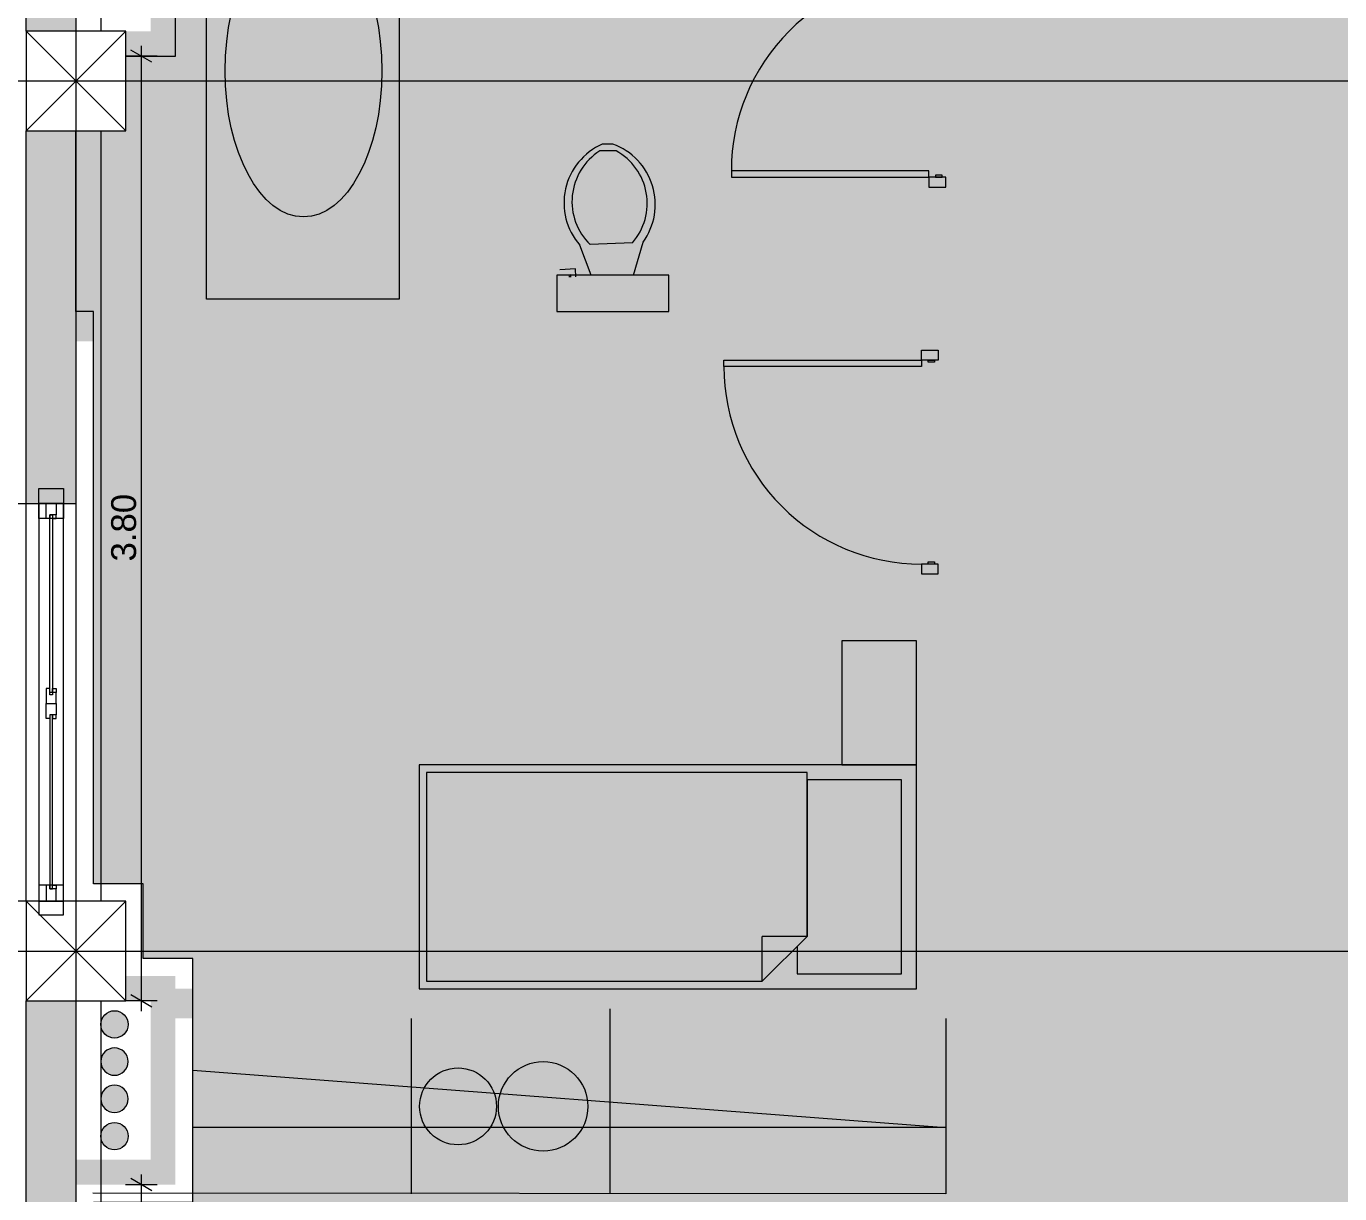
# Model space of a CAD drawing. Header units: millimetres. Extents: x 475616349 to 476941521, y 4620115302 to 4621446928.
# Drawn here: x 476497538 to 476502821, y 4620522329 to 4620527026 of the extents above; entities that cross this region are included whole.
import ezdxf

# ---------------------------------------------------------------- set-up
doc = ezdxf.new("R2010")
doc.units = ezdxf.units.MM
doc.header["$MEASUREMENT"] = 0
for name, color, linetype, lineweight in [('0_Pen_No__7_Pen_No__7_Pen_No__7', 7, 'Continuous', 0), ('2D Drafting - General_Pen_No__1_Pen_No__7', 7, 'Continuous', 0), ('2D Drafting - General_Pen_No__250_Pen_No__7_Pen_No__7', 7, 'Continuous', 0), ('2D Drafting - General_Pen_No__7_Pen_No__7_Pen_No__7', 7, 'Continuous', 0), ('Doors_Pen_No__7_Pen_No__7_Pen_No__7', 7, 'Continuous', 0), ('G-Anno-Nplt_Pen_No__151', 151, 'Continuous', 0), ('G-Anno-Nplt_Pen_No__4', 7, 'Continuous', 0), ('kar-panjara_Pen_No__7_Pen_No__7_Pen_No__7', 7, 'Continuous', 0), ('New_0_Pen_No__7', 7, 'Continuous', 0), ('New_R03_Nakveti_Pen_No__4', 7, 'Continuous', 0), ('New_reg_nak_Pen_No__7', 7, 'Continuous', 0), ('New_zoma_Pen_No__4', 7, 'Continuous', 0), ('New_zoma_Pen_No__7', 7, 'Continuous', 0), ('shaxtebi da milebi_Pen_No__1_Pen_No__1_Pen_No__1', 1, 'Continuous', 0), ('shaxtebi da milebi_Pen_No__5_Pen_No__5_Pen_No__5', 5, 'Continuous', 0), ('zoma_Pen_No__142', 142, 'Continuous', 0), ('zoma_Pen_No__5_Pen_No__5', 5, 'Continuous', 0)]:
    doc.layers.add(name, color=color, linetype=linetype, lineweight=lineweight)
for name, color, linetype in [('New_R03_Nakveti', 7, 'Continuous'), ('New_zoma', 7, 'Continuous'), ('zoma', 7, 'Continuous')]:
    doc.layers.add(name, color=color, linetype=linetype)
doc.layers.add('shaxtebi da milebi_Pen_No__5_Pen_No__5_Pen_No__252', color=7, linetype='Continuous', lineweight=0, true_color=0x666666)
doc.styles.add('GENERATED_STYLE_1', font='arial.ttf')
doc.styles.add('GENERATED_STYLE_2', font='arial.ttf')
doc.dimstyles.new('GENERATED_STYLE__19', dxfattribs={"dimtxt": 100, "dimasz": 64.421331, "dimexe": 0.18, "dimexo": 3, "dimgap": 0.09, "dimtad": 1, "dimlfac": 0.001, "dimzin": 0, "dimdsep": 46, "dimtxsty": 'GENERATED_STYLE_1', "dimblk": 'ARROWHEAD_2', "dimblk1": 'ARROWHEAD_2', "dimblk2": 'ARROWHEAD_2', "dimcen": 0.09, "dimclrd": 7, "dimclre": 7, "dimclrt": 7, "dimadec": 0, "dimazin": 0, "dimtfac": 1, "dimtdec": 4, "dimtmove": 0, "dimatfit": 3, "dimfxl": 1, "dimtolj": 1, "dimtzin": 0, "dimarcsym": 0})
doc.dimstyles.new('GENERATED_STYLE__2', dxfattribs={"dimtxt": 200, "dimasz": 64.421331, "dimexe": 0.18, "dimexo": 3, "dimgap": 0.09, "dimtad": 1, "dimlfac": 0.001, "dimzin": 0, "dimdsep": 46, "dimtxsty": 'GENERATED_STYLE_2', "dimblk": 'ARROWHEAD_2', "dimblk1": 'ARROWHEAD_2', "dimblk2": 'ARROWHEAD_2', "dimcen": 0.09, "dimclrd": 142, "dimclre": 142, "dimclrt": 142, "dimadec": 0, "dimazin": 0, "dimtfac": 1, "dimtdec": 4, "dimtmove": 0, "dimatfit": 3, "dimfxl": 1, "dimtolj": 1, "dimtzin": 0, "dimarcsym": 0})

# ---------------------------------------------------------------- blocks, each defined once
blk = doc.blocks.new('Bed Layout 23_3')
at = {"layer": 'New_R03_Nakveti_Pen_No__4', "color": 7, "linetype": 'Continuous', "lineweight": 0}
for p, q in [((-450, 0), (-950, 0)), ((-950, 0), (-950, -300)), ((-450, -300), (-450, 0)), ((450, 0), (-450, 0)), ((-450, 0), (-450, -2000)), ((450, -2000), (450, 0)), ((-950, -300), (-450, -300)), ((240, -440), (240, -620)), ((420, -620), (240, -620)), ((-450, -2000), (450, -2000))]:
    blk.add_line(p, q, dxfattribs=at)
at = {"layer": 'New_R03_Nakveti_Pen_No__4', "color": 7, "linetype": 'Continuous', "lineweight": 0, "flags": 128}
for points in [[(240, -440), (280, -480), (390, -480), (390, -60), (-390, -60), (-390, -440)], [(-420, -1970), (420, -1970), (420, -620), (240, -440), (-420, -440)]]:
    blk.add_lwpolyline(points, close=True, dxfattribs=at)
blk = doc.blocks.new('*D1467', base_point=(476577134.1, 4620325125.7))
at = {"layer": 'zoma_Pen_No__142', "color": 142, "linetype": 'Continuous', "lineweight": 0, "transparency": 16777216}
for p, q in [((476496328.7, 4620533681.3), (476496243.9, 4620533730.2)), ((476496286.3, 4620533747.2), (476496286.3, 4620533705.7)), ((476496222.7, 4620533705.7), (476496349.9, 4620533705.7)), ((476496286.3, 4620533705.7), (476496286.3, 4620526805.7)), ((476496222.7, 4620526805.7), (476496349.9, 4620526805.7)), ((476496328.7, 4620526781.3), (476496243.9, 4620526830.2))]:
    blk.add_line(p, q, dxfattribs=at)
at = {"layer": 'zoma_Pen_No__142', "color": 142, "lineweight": 0, "transparency": 16777216, "insert": (476496246.3, 4620529989.7), "char_height": 200, "attachment_point": 7, "rotation": 90, "style": 'GENERATED_STYLE_2'}
blk.add_mtext('\\A1;{\\pql;\\fArial CYR|b0|i0|c204|p34;6.90}', dxfattribs=at)
blk = doc.blocks.new('ARROWHEAD_2')
at = {"color": 0, "linetype": 'Continuous', "lineweight": 0}
for p, q in [((0, 0), (-1, 0)), ((-0.378, -0.655), (0.378, 0.655))]:
    blk.add_line(p, q, dxfattribs=at)
blk = doc.blocks.new('*D1468', base_point=(476577134.1, 4620325125.7))
at = {"layer": 'zoma_Pen_No__142', "color": 142, "linetype": 'Continuous', "lineweight": 0, "transparency": 16777216}
for p, q in [((476496222.7, 4620526805.7), (476496349.9, 4620526805.7)), ((476496328.7, 4620526781.3), (476496243.9, 4620526830.2)), ((476496286.3, 4620526805.7), (476496286.3, 4620523305.7)), ((476496328.7, 4620523281.3), (476496243.9, 4620523330.2)), ((476496222.7, 4620523305.7), (476496349.9, 4620523305.7))]:
    blk.add_line(p, q, dxfattribs=at)
at = {"layer": 'zoma_Pen_No__142', "color": 142, "lineweight": 0, "transparency": 16777216, "insert": (476496246.3, 4620524789.7), "char_height": 200, "attachment_point": 7, "rotation": 90, "style": 'GENERATED_STYLE_2'}
blk.add_mtext('\\A1;{\\pql;\\fArial CYR|b0|i0|c204|p34;3.50}', dxfattribs=at)
blk = doc.blocks.new('*D1494', base_point=(476577134.1, 4620325125.7))
at = {"layer": 'zoma_Pen_No__142', "color": 142, "linetype": 'Continuous', "lineweight": 0, "transparency": 16777216}
for p, q in [((476495885.2, 4620533881.2), (476495800.5, 4620533930.2)), ((476495842.8, 4620533947.2), (476495842.8, 4620533905.7)), ((476495779.3, 4620533905.7), (476495906.4, 4620533905.7)), ((476495842.8, 4620533905.7), (476495842.9, 4620533505.7)), ((476495885.2, 4620533481.2), (476495800.5, 4620533530.2)), ((476495779.3, 4620533505.7), (476495906.4, 4620533505.7)), ((476495842.9, 4620533505.7), (476495842.9, 4620527005.7))]:
    blk.add_line(p, q, dxfattribs=at)
at = {"layer": 'zoma_Pen_No__142', "color": 142, "lineweight": 0, "transparency": 16777216, "insert": (476495802.8, 4620533930.2), "char_height": 200, "attachment_point": 7, "rotation": 90.0005, "style": 'GENERATED_STYLE_2'}
blk.add_mtext('\\A1;{\\pql;\\fArial CYR|b0|i0|c204|p34;0.40}', dxfattribs=at)
blk = doc.blocks.new('*D1495', base_point=(476577134.1, 4620325125.7))
at = {"layer": 'zoma_Pen_No__142', "color": 142, "linetype": 'Continuous', "lineweight": 0, "transparency": 16777216}
for p, q in [((476495885.2, 4620533481.2), (476495800.5, 4620533530.2)), ((476495842.9, 4620533505.7), (476495842.9, 4620527005.7)), ((476495885.3, 4620526981.2), (476495800.5, 4620527030.2))]:
    blk.add_line(p, q, dxfattribs=at)
at = {"layer": 'zoma_Pen_No__142', "color": 142, "lineweight": 0, "transparency": 16777216, "char_height": 200, "attachment_point": 7, "rotation": 90.0005, "style": 'GENERATED_STYLE_2'}
for s, insert in [('\\A1;{\\pql;\\fArial CYR|b0|i0|c204|p34;6.50}', (476495802.9, 4620529989.6)), ('\\A1;{\\pql;\\fArial CYR|b0|i0|c204|p34;0.40}', (476495802.9, 4620527030.2))]:
    blk.add_mtext(s, dxfattribs=dict(at, insert=insert))
blk = doc.blocks.new('*D1496', base_point=(476577134.1, 4620325125.7))
at = {"layer": 'zoma_Pen_No__142', "color": 142, "linetype": 'Continuous', "lineweight": 0, "transparency": 16777216}
for p, q in [((476495842.9, 4620533505.7), (476495842.9, 4620527005.7)), ((476495885.3, 4620526981.2), (476495800.5, 4620527030.2)), ((476495779.3, 4620527005.7), (476495906.5, 4620527005.7)), ((476495842.9, 4620527005.7), (476495842.9, 4620526605.7)), ((476495885.3, 4620526581.2), (476495800.5, 4620526630.2))]:
    blk.add_line(p, q, dxfattribs=at)
blk = doc.blocks.new('*D1497', base_point=(476577134.1, 4620325125.7))
at = {"layer": 'zoma_Pen_No__142', "color": 142, "linetype": 'Continuous', "lineweight": 0, "transparency": 16777216}
for p, q in [((476495842.9, 4620527005.7), (476495842.9, 4620526605.7)), ((476495779.3, 4620526605.7), (476495906.5, 4620526605.7)), ((476495885.3, 4620526581.2), (476495800.5, 4620526630.2)), ((476495842.9, 4620526605.7), (476495842.9, 4620523505.7)), ((476495885.3, 4620523481.2), (476495800.6, 4620523530.2)), ((476495779.4, 4620523505.7), (476495906.5, 4620523505.7)), ((476495842.9, 4620523505.7), (476495842.9, 4620523105.7))]:
    blk.add_line(p, q, dxfattribs=at)
at = {"layer": 'zoma_Pen_No__142', "color": 142, "lineweight": 0, "transparency": 16777216, "char_height": 200, "attachment_point": 7, "rotation": 90.0005, "style": 'GENERATED_STYLE_2'}
for s, insert in [('\\A1;{\\pql;\\fArial CYR|b0|i0|c204|p34;3.10}', (476495802.9, 4620524789.6)), ('\\A1;{\\pql;\\fArial CYR|b0|i0|c204|p34;0.40}', (476495802.9, 4620523530.2))]:
    blk.add_mtext(s, dxfattribs=dict(at, insert=insert))
blk = doc.blocks.new('*D1498', base_point=(476577134.1, 4620325125.7))
at = {"layer": 'zoma_Pen_No__142', "color": 142, "linetype": 'Continuous', "lineweight": 0, "transparency": 16777216}
for p, q in [((476495885.3, 4620523481.2), (476495800.6, 4620523530.2)), ((476495842.9, 4620523505.7), (476495842.9, 4620523105.7)), ((476495779.4, 4620523105.7), (476495906.5, 4620523105.7)), ((476495885.3, 4620523081.2), (476495800.6, 4620523130.2)), ((476495842.9, 4620523105.7), (476495843, 4620516605.7))]:
    blk.add_line(p, q, dxfattribs=at)
blk = doc.blocks.new('*D1499', base_point=(476577134.1, 4620325125.7))
at = {"layer": 'zoma_Pen_No__142', "color": 142, "linetype": 'Continuous', "lineweight": 0, "transparency": 16777216}
for p, q in [((476495885.3, 4620523081.2), (476495800.6, 4620523130.2)), ((476495842.9, 4620523105.7), (476495843, 4620516605.7))]:
    blk.add_line(p, q, dxfattribs=at)
blk = doc.blocks.new('*D1500', base_point=(476577134.1, 4620325125.7))
at = {"layer": 'zoma_Pen_No__142', "color": 142, "linetype": 'Continuous', "lineweight": 0, "transparency": 16777216}
for p, q in [((476495885.3, 4620523081.2), (476495800.6, 4620523130.2)), ((476495842.9, 4620523105.7), (476495843, 4620516605.7)), ((476495779.4, 4620516605.7), (476495906.6, 4620516605.7)), ((476495885.4, 4620516581.2), (476495800.6, 4620516630.2))]:
    blk.add_line(p, q, dxfattribs=at)
at = {"layer": 'zoma_Pen_No__142', "color": 142, "lineweight": 0, "transparency": 16777216, "char_height": 200, "attachment_point": 7, "rotation": 90.0005, "style": 'GENERATED_STYLE_2'}
for s, insert in [('\\A1;{\\pql;\\fArial CYR|b0|i0|c204|p34;6.50}', (476495803, 4620519589.6)), ('\\A1;{\\pql;\\fArial CYR|b0|i0|c204|p34;0.40}', (476495803, 4620516630.2))]:
    blk.add_mtext(s, dxfattribs=dict(at, insert=insert))
blk = doc.blocks.new('*D1502', base_point=(476577134.1, 4620325125.7))
at = {"layer": 'zoma_Pen_No__142', "color": 142, "linetype": 'Continuous', "lineweight": 0, "transparency": 16777216}
for p, q in [((476495382.5, 4620533951.2), (476495297.7, 4620534000.2)), ((476495340.1, 4620534017.2), (476495340.1, 4620533975.7)), ((476495276.5, 4620533975.7), (476495403.6, 4620533975.7)), ((476495340.1, 4620533975.7), (476495340.2, 4620516205.7)), ((476495276.7, 4620516205.7), (476495403.8, 4620516205.7)), ((476495297.9, 4620516230.2), (476495382.6, 4620516181.2)), ((476495340.2, 4620516205.7), (476495340.2, 4620516164.3))]:
    blk.add_line(p, q, dxfattribs=at)
at = {"layer": 'zoma_Pen_No__142', "color": 142, "lineweight": 0, "transparency": 16777216, "insert": (476495300.2, 4620524748.8), "char_height": 200, "attachment_point": 7, "rotation": 90.0005, "style": 'GENERATED_STYLE_2'}
blk.add_mtext('\\A1;{\\pql;\\fArial CYR|b0|i0|c204|p34;17.77}', dxfattribs=at)
blk = doc.blocks.new('*D1538', base_point=(476577134.1, 4620325125.7))
at = {"layer": 'New_zoma_Pen_No__4', "color": 7, "linetype": 'Continuous', "lineweight": 0, "transparency": 16777216}
for p, q in [((476498064.8, 4620522365.5), (476497937.7, 4620522365.5)), ((476498043.6, 4620522341.1), (476497958.9, 4620522390)), ((476498001.3, 4620522365.5), (476498001.3, 4620522407)), ((476498001.3, 4620518105.7), (476498001.3, 4620522365.5)), ((476498064.8, 4620518105.7), (476497937.7, 4620518105.7)), ((476497958.9, 4620518130.2), (476498043.6, 4620518081.3)), ((476498001.3, 4620518064.3), (476498001.3, 4620518105.7))]:
    blk.add_line(p, q, dxfattribs=at)
at = {"layer": 'New_zoma_Pen_No__7', "color": 7, "lineweight": 0, "transparency": 16777216, "insert": (476497981.3, 4620520102.6), "char_height": 100, "attachment_point": 7, "rotation": 90, "style": 'GENERATED_STYLE_1'}
blk.add_mtext('\\A1;{\\pql;\\fArial|b0|i0|c0|p34;4.26}', dxfattribs=at)
blk = doc.blocks.new('*D1547', base_point=(476577134.1, 4620325125.7))
at = {"layer": 'New_zoma_Pen_No__4', "color": 7, "linetype": 'Continuous', "lineweight": 0, "transparency": 16777216}
for p, q in [((476498064.8, 4620526905.7), (476497937.7, 4620526905.7)), ((476498043.6, 4620526881.3), (476497958.9, 4620526930.2)), ((476498001.3, 4620526905.7), (476498001.3, 4620526947.2)), ((476498001.3, 4620523105.7), (476498001.3, 4620526905.7)), ((476498064.8, 4620523105.7), (476497937.7, 4620523105.7)), ((476497958.9, 4620523130.2), (476498043.6, 4620523081.3)), ((476498001.3, 4620523064.3), (476498001.3, 4620523105.7))]:
    blk.add_line(p, q, dxfattribs=at)
at = {"layer": 'New_zoma_Pen_No__7', "color": 7, "lineweight": 0, "transparency": 16777216, "insert": (476497981.3, 4620524872.7), "char_height": 100, "attachment_point": 7, "rotation": 90, "style": 'GENERATED_STYLE_1'}
blk.add_mtext('\\A1;{\\pql;\\fArial|b0|i0|c0|p34;3.80}', dxfattribs=at)

msp = doc.modelspace()

# ---------------------------------------------------------------- hatches: boundary and pattern name
at = {"layer": '2D Drafting - General_Pen_No__250_Pen_No__7_Pen_No__7', "linetype": 'Continuous', "lineweight": 0}
for points in [[(476497738.366, 4620533505.72), (476497538.366, 4620533505.72), (476497538.366, 4620527005.72), (476497738.366, 4620527005.72)], [(476497738.366, 4620527745.908), (476498138.366, 4620527745.908), (476498138.366, 4620526905.72), (476498038.366, 4620526905.72), (476497938.366, 4620526905.72), (476497938.366, 4620527005.72), (476498038.366, 4620527005.72), (476498038.366, 4620527645.72), (476497738.366, 4620527645.72)], [(476497738.366, 4620526605.72), (476497738.366, 4620525105.722), (476497538.366, 4620525105.722), (476497538.366, 4620526605.72)], [(476497738.366, 4620525758.556), (476501118.485, 4620525758.556), (476501118.485, 4620525722.643), (476501238.485, 4620525722.643), (476501238.485, 4620526378.556), (476501118.485, 4620526378.556), (476501118.485, 4620525878.556), (476497738.366, 4620525878.556)], [(476498138.366, 4620523154.064), (476498138.366, 4620523034.442), (476501118.485, 4620523034.442), (476501238.485, 4620523034.442), (476501238.485, 4620524822.643), (476501118.485, 4620524822.643), (476501118.485, 4620523154.064)], [(476497738.366, 4620522365.532), (476498138.366, 4620522365.532), (476498138.366, 4620523205.72), (476498038.366, 4620523205.72), (476497938.366, 4620523205.72), (476497938.366, 4620523105.72), (476498038.366, 4620523105.72), (476498038.366, 4620522465.72), (476497738.366, 4620522465.72)], [(476497738.366, 4620523105.72), (476497538.366, 4620523105.72), (476497538.366, 4620516605.72), (476497738.366, 4620516605.72)]]:
    msp.add_hatch(color=7, dxfattribs=at).paths.add_polyline_path(points)
at = {"layer": 'G-Anno-Nplt_Pen_No__151', "linetype": 'Continuous', "lineweight": 0, "true_color": 0x1f2f3f}
msp.add_hatch(color=169, dxfattribs=at).paths.add_polyline_path([(476497738.366, 4620526605.72), (476497938.366, 4620526605.72), (476497938.366, 4620526905.72), (476498138.366, 4620526905.72), (476498138.366, 4620527745.908), (476497738.366, 4620527745.908), (476497738.366, 4620527808.556), (476497808.366, 4620527808.556), (476497808.366, 4620532535.72), (476501308.548, 4620532535.72), (476501308.548, 4620533635.72), (476504368.366, 4620533635.72), (476504368.366, 4620533435.72), (476504368.366, 4620529699.339), (476504368.366, 4620526775.72), (476504068.366, 4620526775.72), (476504068.366, 4620525984.702), (476504538.366, 4620525984.702), (476504538.366, 4620523505.72), (476504438.366, 4620523505.72), (476504438.366, 4620523225.72), (476504368.366, 4620523225.72), (476504368.366, 4620523035.72), (476504468.366, 4620523035.72), (476504468.366, 4620518175.72), (476497808.366, 4620518175.72), (476497808.366, 4620522295.532), (476498208.366, 4620522295.532), (476498208.366, 4620523275.72), (476498008.366, 4620523275.72), (476498008.366, 4620523575.72), (476497808.366, 4620523575.72), (476497808.366, 4620525878.556), (476497738.366, 4620525878.556)])
at = {"layer": 'shaxtebi da milebi_Pen_No__1_Pen_No__1_Pen_No__1', "linetype": 'Continuous', "lineweight": 0}
msp.add_hatch(color=1, dxfattribs=at).paths.add_polyline_path([(476497893.366, 4620522955.72, 1), (476497893.366, 4620523065.72, 1)])
at = {"layer": 'shaxtebi da milebi_Pen_No__5_Pen_No__5_Pen_No__252', "linetype": 'Continuous', "lineweight": 0, "true_color": 0x666666}
msp.add_hatch(color=251, dxfattribs=at).paths.add_polyline_path([(476497893.366, 4620522505.72, -1), (476497893.366, 4620522615.72, -1)])
at = {"layer": 'shaxtebi da milebi_Pen_No__5_Pen_No__5_Pen_No__5', "linetype": 'Continuous', "lineweight": 0}
for points in [[(476497893.366, 4620522915.72, 1), (476497893.366, 4620522805.72, 1)], [(476497893.366, 4620522765.72, 1), (476497893.366, 4620522655.72, 1)]]:
    msp.add_hatch(color=5, dxfattribs=at).paths.add_polyline_path(points)

# ---------------------------------------------------------------- linework, layer by layer
at = {"layer": '0_Pen_No__7_Pen_No__7_Pen_No__7', "color": 7, "linetype": 'Continuous', "lineweight": 0}
for p, q in [((476499810.876, 4620526024.607), (476499764.557, 4620526145.662)), ((476499976.527, 4620526154.929), (476499806.951, 4620526147.516)), ((476499980.785, 4620526024.607), (476500018.921, 4620526156.782)), ((476499747.53, 4620526049.349), (476499683.94, 4620526046.569)), ((476499684.866, 4620526025.373), (476499727.26, 4620526027.226)), ((476499722.591, 4620526016.403), (476499722.128, 4620526027.001)), ((476499727.26, 4620526027.226), (476499727.723, 4620526016.627)), ((476499748.92, 4620526017.554), (476499747.53, 4620526049.349))]:
    msp.add_line(p, q, dxfattribs=at)
at = {"layer": '0_Pen_No__7_Pen_No__7_Pen_No__7', "color": 7, "linetype": 'Continuous', "lineweight": 0, "flags": 128}
for points in [[(476499898.137, 4620526551.368), (476499855.047, 4620526551.368)], [(476499910.35, 4620526524.069), (476499845.19, 4620526524.069)]]:
    msp.add_lwpolyline(points, dxfattribs=at)
msp.add_lwpolyline([(476499672.284, 4620525878.556), (476500122.72, 4620525878.556), (476500122.72, 4620526024.607), (476499672.284, 4620526024.607)], close=True, dxfattribs=at)
at = {"layer": '0_Pen_No__7_Pen_No__7_Pen_No__7', "color": 7, "linetype": 'Continuous', "lineweight": 0}
for centre, radius, start, end in [((476499959.318, 4620526315.167), 258.192, 113.819184, 221.034077), ((476499810.112, 4620526308.644), 258.193, 323.97247, 70.066454), ((476499973.521, 4620526320.819), 240.373, 122.268277, 226.135453), ((476499795.47, 4620526313.035), 240.373, 318.871088, 61.450167)]:
    msp.add_arc(centre, radius, start, end, dxfattribs=at)
at = {"layer": '2D Drafting - General_Pen_No__1_Pen_No__7', "color": 7, "linetype": 'Continuous', "lineweight": 0}
for p, q in [((476497538.366, 4620526605.72), (476497938.366, 4620527005.72)), ((476497938.366, 4620526605.72), (476497538.366, 4620527005.72)), ((476497538.366, 4620523105.72), (476497938.366, 4620523505.72)), ((476497938.366, 4620523105.72), (476497538.366, 4620523505.72))]:
    msp.add_line(p, q, dxfattribs=at)
at = {"layer": '2D Drafting - General_Pen_No__1_Pen_No__7', "color": 7, "linetype": 'Continuous', "lineweight": 0, "flags": 128}
for points in [[(476497538.366, 4620527005.72), (476497538.366, 4620533505.72), (476497838.366, 4620533505.72), (476497838.366, 4620527005.72)], [(476497538.366, 4620526605.72), (476497938.366, 4620526605.72), (476497938.366, 4620527005.72), (476497538.366, 4620527005.72)], [(476497538.366, 4620523505.72), (476497538.366, 4620526605.72), (476497838.366, 4620526605.72), (476497838.366, 4620523505.72)], [(476497538.366, 4620523105.72), (476497938.366, 4620523105.72), (476497938.366, 4620523505.72), (476497538.366, 4620523505.72)], [(476497538.366, 4620516605.72), (476497538.366, 4620523105.72), (476497838.366, 4620523105.72), (476497838.366, 4620516605.72)]]:
    msp.add_lwpolyline(points, close=True, dxfattribs=at)
at = {"layer": '2D Drafting - General_Pen_No__7_Pen_No__7_Pen_No__7', "color": 7, "linetype": 'Continuous', "lineweight": 0}
for centre, start, end in [((476501168.515, 4620526444.732), 89.999802, 180.001484), ((476501138.526, 4620525656.467), 179.998516, 270.000198)]:
    msp.add_arc(centre, 794.311, start, end, dxfattribs=at)
at = {"layer": 'Doors_Pen_No__7_Pen_No__7_Pen_No__7', "color": 7, "linetype": 'Continuous', "lineweight": 0, "flags": 128}
for points in [[(476501168.516, 4620526418.065), (476501168.515, 4620526444.732), (476500374.204, 4620526444.711), (476500374.205, 4620526418.045)], [(476501236.25, 4620526378.556), (476501236.249, 4620526418.067), (476501168.516, 4620526418.065), (476501168.517, 4620526378.554)], [(476501221.849, 4620526418.067), (476501221.849, 4620526426.956), (476501195.182, 4620526426.955), (476501195.182, 4620526418.066)], [(476501206.261, 4620525722.643), (476501206.26, 4620525683.132), (476501138.527, 4620525683.133), (476501138.528, 4620525722.645)], [(476501138.527, 4620525683.133), (476501138.526, 4620525656.467), (476500344.215, 4620525656.487), (476500344.216, 4620525683.154)], [(476501191.86, 4620525683.132), (476501191.86, 4620525674.243), (476501165.193, 4620525674.244), (476501165.194, 4620525683.133)], [(476501206.261, 4620524822.643), (476501206.262, 4620524862.154), (476501138.529, 4620524862.156), (476501138.528, 4620524822.645)], [(476501191.863, 4620524871.043), (476501191.862, 4620524862.154), (476501165.196, 4620524862.155), (476501165.196, 4620524871.044)]]:
    msp.add_lwpolyline(points, close=True, dxfattribs=at)
at = {"layer": 'G-Anno-Nplt_Pen_No__4', "color": 7, "linetype": 'Continuous', "lineweight": 0, "flags": 128}
msp.add_lwpolyline([(476504468.366, 4620518175.72), (476497808.366, 4620518175.72), (476497808.366, 4620522295.532), (476498208.366, 4620522295.532), (476498208.366, 4620523275.72), (476498008.366, 4620523275.72), (476498008.366, 4620523575.72), (476497808.366, 4620523575.72), (476497808.366, 4620525878.556), (476497738.366, 4620525878.556), (476497738.366, 4620526605.72), (476497938.366, 4620526605.72), (476497938.366, 4620526905.72), (476498138.366, 4620526905.72), (476498138.366, 4620527745.908)], dxfattribs=at)
at = {"layer": 'kar-panjara_Pen_No__7_Pen_No__7_Pen_No__7', "color": 7, "linetype": 'Continuous', "lineweight": 0, "flags": 128}
for points in [[(476497588.318, 4620525046.047), (476497588.318, 4620525166.047), (476497688.318, 4620525166.047), (476497688.318, 4620525046.047)], [(476497688.317, 4620523505.72), (476497688.262, 4620525105.722), (476497588.317, 4620525105.722), (476497588.372, 4620523505.72)], [(476497658.202, 4620525105.722), (476497658.202, 4620525060.722), (476497643.202, 4620525060.722), (476497633.202, 4620525060.722), (476497633.202, 4620525046.047), (476497618.202, 4620525046.047), (476497618.202, 4620525105.722)], [(476497643.202, 4620525060.722), (476497643.202, 4620524336.882), (476497633.202, 4620524336.882), (476497633.202, 4620525060.722)], [(476497658.202, 4620525046.047), (476497658.202, 4620525060.722), (476497643.202, 4620525060.722), (476497643.202, 4620525046.047)], [(476497658.202, 4620524301.15), (476497658.202, 4620524346.15), (476497643.202, 4620524346.15), (476497633.202, 4620524346.15), (476497633.202, 4620524361.15), (476497618.202, 4620524361.15), (476497618.202, 4620524301.15)], [(476497658.202, 4620524361.15), (476497658.202, 4620524346.15), (476497643.202, 4620524346.15), (476497643.202, 4620524361.15)], [(476497658.202, 4620524301.15), (476497658.202, 4620524256.15), (476497643.202, 4620524256.15), (476497633.202, 4620524256.15), (476497633.202, 4620524241.15), (476497618.202, 4620524241.15), (476497618.202, 4620524301.15)], [(476497643.202, 4620523556.15), (476497643.202, 4620524256.15), (476497633.202, 4620524256.15), (476497633.202, 4620523556.15)], [(476497658.202, 4620524241.15), (476497658.202, 4620524256.15), (476497643.202, 4620524256.15), (476497643.202, 4620524241.15)], [(476497588.318, 4620523571.15), (476497588.318, 4620523451.15), (476497688.318, 4620523451.15), (476497688.318, 4620523571.15)], [(476497658.202, 4620523505.72), (476497658.202, 4620523556.15), (476497643.202, 4620523556.15), (476497633.202, 4620523556.15), (476497633.202, 4620523571.15), (476497618.202, 4620523571.15), (476497618.202, 4620523505.72)], [(476497658.202, 4620523571.15), (476497658.202, 4620523556.15), (476497643.202, 4620523556.15), (476497643.202, 4620523571.15)]]:
    msp.add_lwpolyline(points, close=True, dxfattribs=at)
at = {"layer": 'New_0_Pen_No__7', "color": 7, "linetype": 'Continuous', "lineweight": 0}
msp.add_lwpolyline([(476499038.485, 4620525928.556), (476498263.888, 4620525928.556), (476498263.888, 4620527808.556), (476499038.485, 4620527808.556)], close=True, dxfattribs=at)
for points in [[(476499886.724, 4620522329.316), (476499886.724, 4620523072.973)], [(476501236.77, 4620523034.442), (476501236.77, 4620522529.316), (476501236.77, 4620522329.316), (476497806.651, 4620522331.097)], [(476499086.724, 4620523034.442), (476499086.724, 4620522329.316)], [(476498208.366, 4620522825.796), (476501236.77, 4620522595.633)], [(476501236.77, 4620522595.633), (476498208.366, 4620522595.633)]]:
    msp.add_lwpolyline(points, dxfattribs=at)
for centre, radius in [((476499617.143, 4620522680.743), 179.972), ((476499275.005, 4620522680.743), 154.555)]:
    msp.add_circle(centre, radius, dxfattribs=at)
msp.add_ellipse((476498653.458, 4620526846.193), major_axis=(0, 587.679), ratio=0.5365872, dxfattribs=at)
at = {"layer": 'New_reg_nak_Pen_No__7', "color": 7, "linetype": 'Continuous', "lineweight": 0, "flags": 128}
msp.add_lwpolyline([(476497738.344, 4620523505.72), (476497468.322, 4620523505.72), (476497468.322, 4620525105.722), (476497738.344, 4620525105.722)], close=True, dxfattribs=at)
at = {"layer": 'shaxtebi da milebi_Pen_No__1_Pen_No__1_Pen_No__1', "color": 1, "linetype": 'Continuous', "lineweight": 0, "flags": 128}
msp.add_lwpolyline([(476497893.366, 4620522955.72, -1), (476497893.366, 4620523065.72, -1)], format="xyb", close=True, dxfattribs=at)
at = {"layer": 'shaxtebi da milebi_Pen_No__5_Pen_No__5_Pen_No__252', "color": 251, "linetype": 'Continuous', "lineweight": 0, "true_color": 0x666666, "flags": 128}
msp.add_lwpolyline([(476497893.366, 4620522505.72, -1), (476497893.366, 4620522615.72, -1)], format="xyb", close=True, dxfattribs=at)
at = {"layer": 'shaxtebi da milebi_Pen_No__5_Pen_No__5_Pen_No__5', "color": 5, "linetype": 'Continuous', "lineweight": 0, "flags": 128}
for points in [[(476497893.366, 4620522915.72, 1), (476497893.366, 4620522805.72, 1)], [(476497893.366, 4620522765.72, 1), (476497893.366, 4620522655.72, 1)]]:
    msp.add_lwpolyline(points, format="xyb", close=True, dxfattribs=at)
at = {"layer": 'zoma_Pen_No__5_Pen_No__5', "color": 5, "linetype": 'Continuous', "lineweight": 0}
for p, q in [((476497738.366, 4620537415.317), (476497738.366, 4620512704.511)), ((476493657.815, 4620526805.72), (476543544.196, 4620526805.72)), ((476493657.815, 4620526805.72), (476543544.196, 4620526805.72)), ((476493657.815, 4620523305.72), (476543544.196, 4620523305.72)), ((476493657.815, 4620523305.72), (476543544.196, 4620523305.72))]:
    msp.add_line(p, q, dxfattribs=at)

# ---------------------------------------------------------------- block references
at = {"layer": 'New_R03_Nakveti', "color": 7, "linetype": 'Continuous', "lineweight": 0, "zscale": 1000, "rotation": 270}
msp.add_blockref('Bed Layout 23_3', (476501118.485, 4620523604.064), dxfattribs=at)

# ---------------------------------------------------------------- dimensions: what is measured, and where the dimension line sits
at = {"layer": 'New_zoma', "color": 7, "linetype": 'Continuous', "lineweight": 0}
for base, p1, p2, picture, middle in [((476498001.253, 4620526905.72), (476497938.366, 4620523105.72), (476498138.366, 4620526905.72), '*D1547', (476497931.253, 4620525002.574)), ((476498001.253, 4620522365.532), (476497738.366, 4620518105.72), (476498138.366, 4620522365.532), '*D1538', (476497931.253, 4620520232.48))]:
    dim = msp.add_linear_dim(base=base, p1=p1, p2=p2, angle=90, dimstyle='GENERATED_STYLE__19', dxfattribs=at)
    dim.commit()
    dim.dimension.update_dxf_attribs({"geometry": picture, "text_midpoint": middle, "dimtype": 160, "text_rotation": 90})
at = {"layer": 'zoma', "color": 142, "linetype": 'Continuous', "lineweight": 0}
for base, p1, p2, angle, picture, middle, turn in [((476495842.852, 4620533505.705), (476497538.366, 4620533905.72), (476497538.366, 4620533505.72), 270.000517, '*D1494', (476495702.846, 4620534189.965), 90.000517), ((476495340.233, 4620516205.7), (476497468.365, 4620533975.72), (476497538.366, 4620516205.72), 270.000517, '*D1502', (476495200.153, 4620525084.757), 90.000517), ((476496286.278, 4620526805.72), (476497738.366, 4620533705.72), (476497738.366, 4620526805.72), 270, '*D1467', (476496146.278, 4620530249.427), 90), ((476495842.911, 4620527005.705), (476497538.366, 4620533505.72), (476497538.366, 4620527005.72), 270.000517, '*D1495', (476495702.882, 4620530249.41), 90.000517), ((476495842.915, 4620526605.705), (476497538.366, 4620527005.72), (476497538.366, 4620526605.72), 270.000517, '*D1496', (476495702.909, 4620527289.965), 90.000517), ((476495842.943, 4620523505.702), (476497538.366, 4620526605.72), (476497838.366, 4620523505.72), 270.000517, '*D1497', (476495702.929, 4620525049.409), 90.000517), ((476496286.278, 4620523305.72), (476497738.366, 4620526805.72), (476495340.169, 4620523305.72), 270, '*D1468', (476496146.278, 4620525049.427), 90), ((476495842.946, 4620523105.702), (476497838.366, 4620523505.72), (476497838.366, 4620523105.72), 270.000517, '*D1498', (476495702.94, 4620523789.963), 90.000517), ((476495843.005, 4620516605.703), (476495842.946, 4620523105.702), (476497738.366, 4620516605.72), 270.000517, '*D1500', (476495702.976, 4620519849.408), 90.000517), ((476495842.946, 4620523105.702), (476497838.366, 4620523105.72), (476495842.946, 4620523105.702), 270.000517, '*D1499', (476495702.946, 4620523099.408), 90.000517)]:
    dim = msp.add_linear_dim(base=base, p1=p1, p2=p2, angle=angle, dimstyle='GENERATED_STYLE__2', dxfattribs=at)
    dim.commit()
    dim.dimension.update_dxf_attribs({"geometry": picture, "text_midpoint": middle, "dimtype": 160, "text_rotation": turn})

doc.saveas('drawing.dxf')
